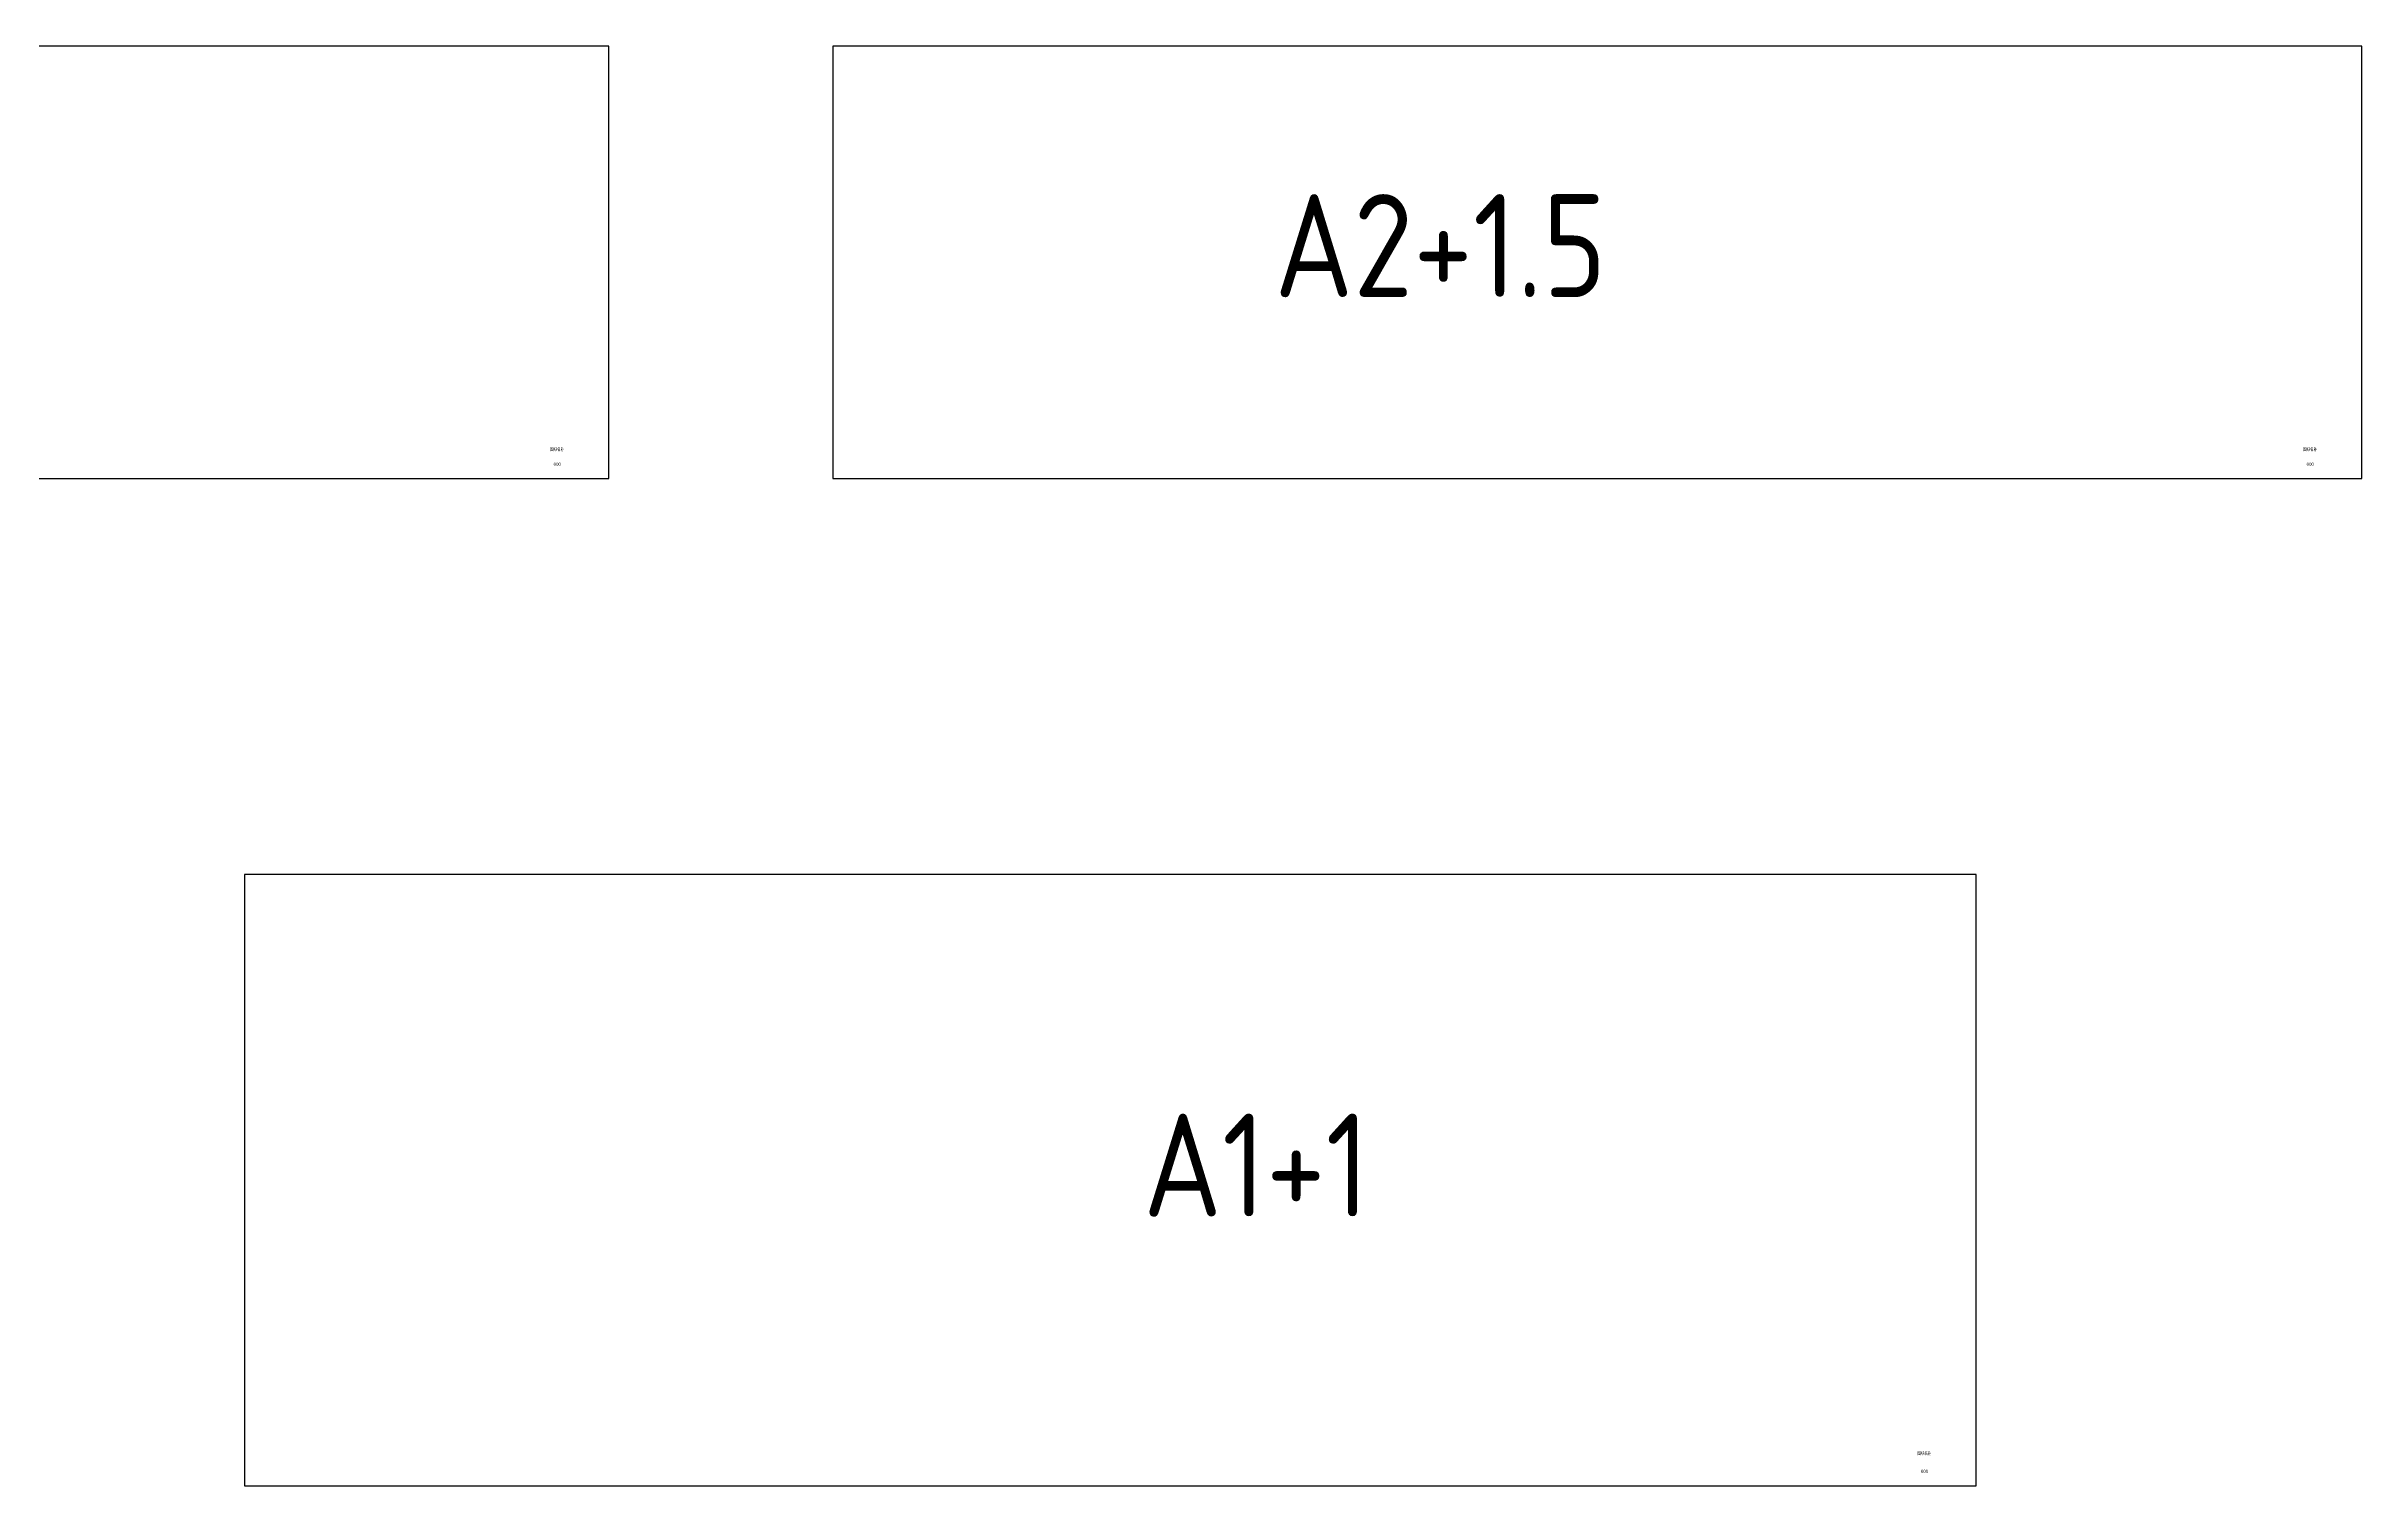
# Model space of a CAD drawing. Extents: x 23172 to 36869, y 13625 to 17099.
# Drawn here: x 30850 to 33099, y 14681 to 16080 of the extents above; entities that cross this region are included whole.
import ezdxf
from ezdxf.enums import TextEntityAlignment as Align

# ---------------------------------------------------------------- set-up
doc = ezdxf.new("R2010")
doc.units = 0
doc.header["$LTSCALE"] = 1000
doc.header["$MEASUREMENT"] = 0
doc.layers.add('MyTitleBlock', color=3, linetype='Continuous')
doc.styles.add('MyTitleBlockStyle', font='arial.ttf')
doc.styles.get("Standard").update_dxf_attribs({"font": 'gbenor.shx', "bigfont": 'gbcbig.shx'})

# ---------------------------------------------------------------- blocks, each defined once
blk = doc.blocks.new('MyTitleBlock_A2+1.25')
at = {"layer": 'MyTitleBlock'}
blk.add_lwpolyline([(-1336.5, 0), (0, 0), (0, 420), (-1336.5, 420)], close=True, dxfattribs=at)
at = {"layer": 'MyTitleBlock', "style": 'MyTitleBlockStyle'}
for tag, p in [('DRAWSCALE', (-60, 54)), ('DRAWNUM', (-50, 14))]:
    blk.add_attdef(tag, text='', height=3, dxfattribs=at).set_placement(p, align=Align.MIDDLE_CENTER)
at = {"layer": 'MyTitleBlock', "style": 'MyTitleBlockStyle', "width": 0.8}
blk.add_attdef('DRAWTITLE', text='', height=3, dxfattribs=at).set_placement((-50.1, 28.4), align=Align.MIDDLE_CENTER)
at = {"layer": 'MyTitleBlock', "style": 'MyTitleBlockStyle', "flags": 1}
blk.add_attdef('PAGESIZE', text='', height=1, dxfattribs=at).set_placement((-9.8, 6.8), align=Align.RIGHT)
blk = doc.blocks.new('MyTitleBlock_A2+1.5')
at = {"layer": 'MyTitleBlock'}
blk.add_lwpolyline([(-1485, 0), (0, 0), (0, 420), (-1485, 420)], close=True, dxfattribs=at)
at = {"layer": 'MyTitleBlock', "style": 'MyTitleBlockStyle'}
for tag, p in [('DRAWSCALE', (-60, 54)), ('DRAWNUM', (-50, 14))]:
    blk.add_attdef(tag, text='', height=3, dxfattribs=at).set_placement(p, align=Align.MIDDLE_CENTER)
at = {"layer": 'MyTitleBlock', "style": 'MyTitleBlockStyle', "width": 0.8}
blk.add_attdef('DRAWTITLE', text='', height=3, dxfattribs=at).set_placement((-50.1, 28.4), align=Align.MIDDLE_CENTER)
at = {"layer": 'MyTitleBlock', "style": 'MyTitleBlockStyle', "flags": 1}
blk.add_attdef('PAGESIZE', text='', height=1, dxfattribs=at).set_placement((-9.8, 6.8), align=Align.RIGHT)
blk = doc.blocks.new('MyTitleBlock_A1+1')
at = {"layer": 'MyTitleBlock'}
blk.add_lwpolyline([(-1682, 0), (0, 0), (0, 594), (-1682, 594)], close=True, dxfattribs=at)
at = {"layer": 'MyTitleBlock', "style": 'MyTitleBlockStyle'}
for tag, p in [('DRAWSCALE', (-60, 54)), ('DRAWNUM', (-50, 14))]:
    blk.add_attdef(tag, text='', height=3, dxfattribs=at).set_placement(p, align=Align.MIDDLE_CENTER)
at = {"layer": 'MyTitleBlock', "style": 'MyTitleBlockStyle', "width": 0.8}
blk.add_attdef('DRAWTITLE', text='', height=3, dxfattribs=at).set_placement((-50.1, 31.4), align=Align.MIDDLE_CENTER)
at = {"layer": 'MyTitleBlock', "style": 'MyTitleBlockStyle', "flags": 1}
blk.add_attdef('PAGESIZE', text='', height=1, dxfattribs=at).set_placement((-9.8, 6.8), align=Align.RIGHT)

msp = doc.modelspace()

# ---------------------------------------------------------------- block references
at = {"layer": 'MyTitleBlock'}
for name, p, values in [('MyTitleBlock_A2+1.25', (31396.3, 15659.6), {'DRAWTITLE': '图纸名称', 'DRAWNUM': '000'}), ('MyTitleBlock_A2+1.5', (33099, 15659.6), {'DRAWTITLE': '图纸名称', 'DRAWNUM': '000'}), ('MyTitleBlock_A1+1', (32724.4, 14681.1), {'DRAWNUM': '000', 'DRAWTITLE': '图纸名称'})]:
    msp.add_blockref(name, p, dxfattribs=at).add_auto_attribs(values)

# ---------------------------------------------------------------- texts
for s, p in [('A2+1.5', (32042.9, 15836)), ('A1+1', (31915.4, 14942.6))]:
    msp.add_text(s, height=100).set_placement(p)

doc.saveas('drawing.dxf')
